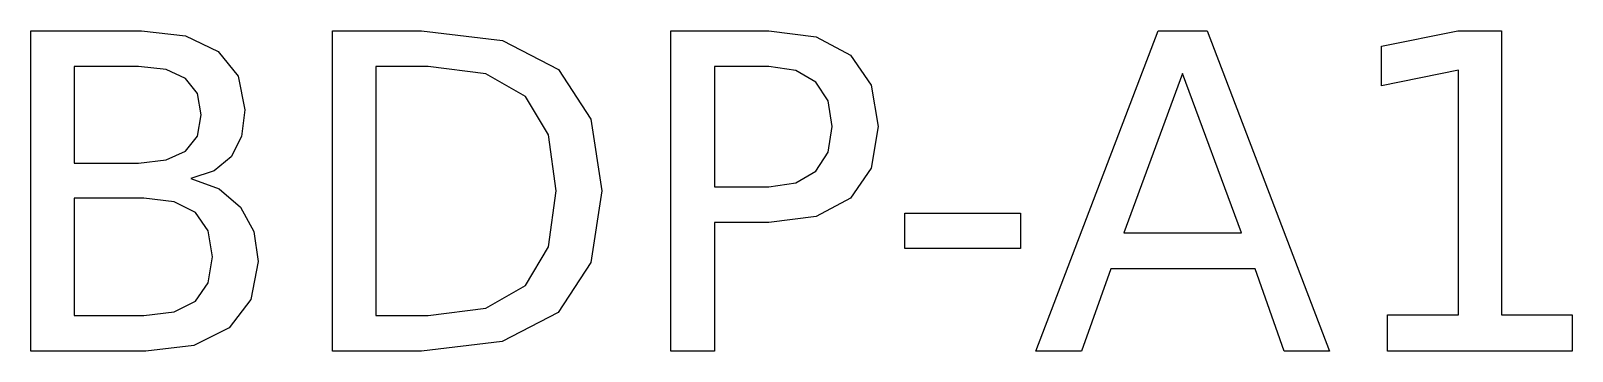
# Model space of a CAD drawing. Header units: metres. Extents: x -37.7 to -26, y 9.5 to 11.9.
import ezdxf

# ---------------------------------------------------------------- set-up
doc = ezdxf.new("R2010")
doc.units = ezdxf.units.M

msp = doc.modelspace()

# ---------------------------------------------------------------- linework, layer by layer
for points in [[(-37.673, 11.928), (-36.834, 11.928), (-36.502, 11.889), (-36.255, 11.772), (-36.103, 11.583), (-36.052, 11.328), (-36.078, 11.127), (-36.156, 10.973), (-36.285, 10.866), (-36.462, 10.809), (-36.247, 10.729), (-36.085, 10.592), (-35.985, 10.406), (-35.951, 10.18), (-36.006, 9.891), (-36.172, 9.677), (-36.44, 9.544), (-36.802, 9.5), (-37.673, 9.5), (-37.673, 11.928)], [(-35.389, 11.928), (-34.714, 11.928), (-34.102, 11.854), (-33.678, 11.634), (-33.431, 11.258), (-33.348, 10.716), (-33.431, 10.172), (-33.68, 9.794), (-34.104, 9.573), (-34.714, 9.5), (-35.389, 9.5), (-35.389, 11.928)], [(-32.825, 11.928), (-32.083, 11.928), (-31.725, 11.882), (-31.466, 11.743), (-31.309, 11.515), (-31.257, 11.202), (-31.309, 10.887), (-31.466, 10.659), (-31.725, 10.521), (-32.083, 10.476), (-32.496, 10.476), (-32.496, 9.5), (-32.825, 9.5), (-32.825, 11.928)], [(-29.136, 11.928), (-28.764, 11.928), (-27.839, 9.5), (-28.18, 9.5), (-28.401, 10.123), (-29.495, 10.123), (-29.716, 9.5), (-30.063, 9.5), (-29.136, 11.928)], [(-27.398, 9.776), (-26.862, 9.776), (-26.862, 11.629), (-27.445, 11.511), (-27.445, 11.811), (-26.865, 11.928), (-26.536, 11.928), (-26.536, 9.776), (-26, 9.776), (-26, 9.5), (-27.398, 9.5), (-27.398, 9.776)], [(-37.345, 11.658), (-37.345, 10.926), (-36.858, 10.926), (-36.649, 10.949), (-36.501, 11.016), (-36.412, 11.13), (-36.382, 11.292), (-36.412, 11.452), (-36.501, 11.567), (-36.649, 11.635), (-36.858, 11.658), (-37.345, 11.658)], [(-35.06, 11.658), (-35.06, 9.77), (-34.663, 9.77), (-34.228, 9.827), (-33.928, 9.997), (-33.753, 10.291), (-33.695, 10.716), (-33.753, 11.139), (-33.928, 11.431), (-34.228, 11.601), (-34.663, 11.658), (-35.06, 11.658)], [(-32.496, 11.658), (-32.496, 10.746), (-32.083, 10.746), (-31.88, 10.775), (-31.729, 10.864), (-31.635, 11.008), (-31.604, 11.202), (-31.635, 11.396), (-31.729, 11.539), (-31.88, 11.628), (-32.083, 11.658), (-32.496, 11.658)], [(-28.951, 11.604), (-29.396, 10.396), (-28.504, 10.396), (-28.951, 11.604)], [(-37.345, 10.659), (-37.345, 9.77), (-36.818, 9.77), (-36.587, 9.797), (-36.426, 9.88), (-36.33, 10.019), (-36.298, 10.215), (-36.33, 10.413), (-36.426, 10.551), (-36.587, 10.632), (-36.818, 10.659), (-37.345, 10.659)], [(-31.054, 10.545), (-30.178, 10.545), (-30.178, 10.279), (-31.054, 10.279), (-31.054, 10.545)]]:
    msp.add_lwpolyline(points, close=True)

doc.saveas('drawing.dxf')
